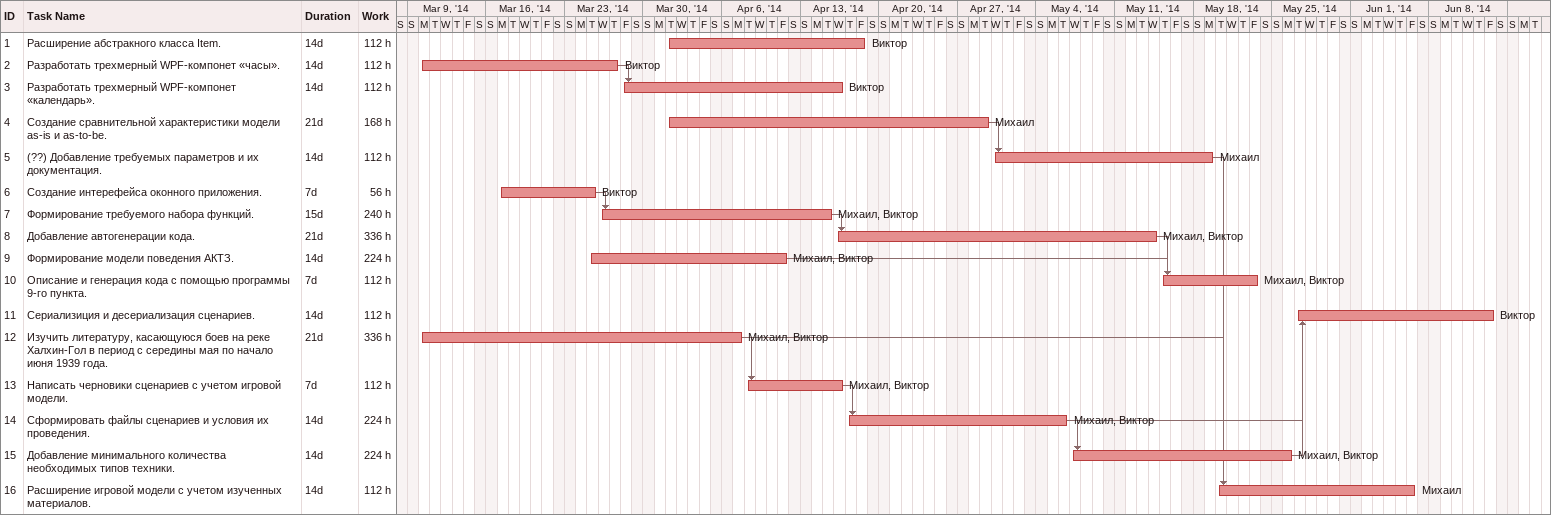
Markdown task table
| ID | Task | Duration | Start | Finish | Predecessors | Resources | Work (h) |
|---|---|---|---|---|---|---|---|
| 1 | Расширение абстракного класса Item. | 14d | 2014-04-01 | 2014-04-18 |  | Виктор | 112 |
| 2 | Разработать трехмерный WPF-компонет «часы». | 14d | 2014-03-10 | 2014-03-27 |  | Виктор | 112 |
| 3 | Разработать трехмерный WPF-компонет «календарь». | 14d | 2014-03-28 | 2014-04-16 | 2 | Виктор | 112 |
| 4 | Создание сравнительной характеристики модели as-is и as-to-be. | 21d | 2014-04-01 | 2014-04-29 |  | Михаил | 168 |
| 5 | (??) Добавление требуемых параметров и их документация. | 14d | 2014-04-30 | 2014-05-19 | 4 | Михаил | 112 |
| 6 | Создание интерефейса оконного приложения. | 7d | 2014-03-17 | 2014-03-25 |  | Виктор | 56 |
| 7 | Формирование требуемого набора функций. | 15d | 2014-03-26 | 2014-04-15 | 6 | Михаил, Виктор | 240 |
| 8 | Добавление автогенерации кода. | 21d | 2014-04-16 | 2014-05-14 | 7 | Михаил, Виктор | 336 |
| 9 | Формирование модели поведения АКТЗ. | 14d | 2014-03-25 | 2014-04-11 |  | Михаил, Виктор | 224 |
| 10 | Описание и генерация кода с помощью программы 9-го пункта. | 7d | 2014-05-15 | 2014-05-23 | 8, 9 | Михаил, Виктор | 112 |
| 11 | Сериализиция и десериализация сценариев. | 14d | 2014-05-27 | 2014-06-13 | 14, 15 | Виктор | 112 |
| 12 | Изучить литературу, касающуюся боев на реке Халхин-Гол в период с середины мая по начало июня 1939 года. | 21d | 2014-03-10 | 2014-04-07 |  | Михаил, Виктор | 336 |
| 13 | Написать черновики сценариев с учетом игровой модели. | 7d | 2014-04-08 | 2014-04-16 | 12 | Михаил, Виктор | 112 |
| 14 | Сформировать файлы сценариев и условия их проведения. | 14d | 2014-04-17 | 2014-05-06 | 13 | Михаил, Виктор | 224 |
| 15 | Добавление минимального количества необходимых типов техники. | 14d | 2014-05-07 | 2014-05-26 | 14 | Михаил, Виктор | 224 |
| 16 | Расширение игровой модели с учетом изученных материалов. | 14d | 2014-05-20 | 2014-06-06 | 12, 5 | Михаил | 112 |
